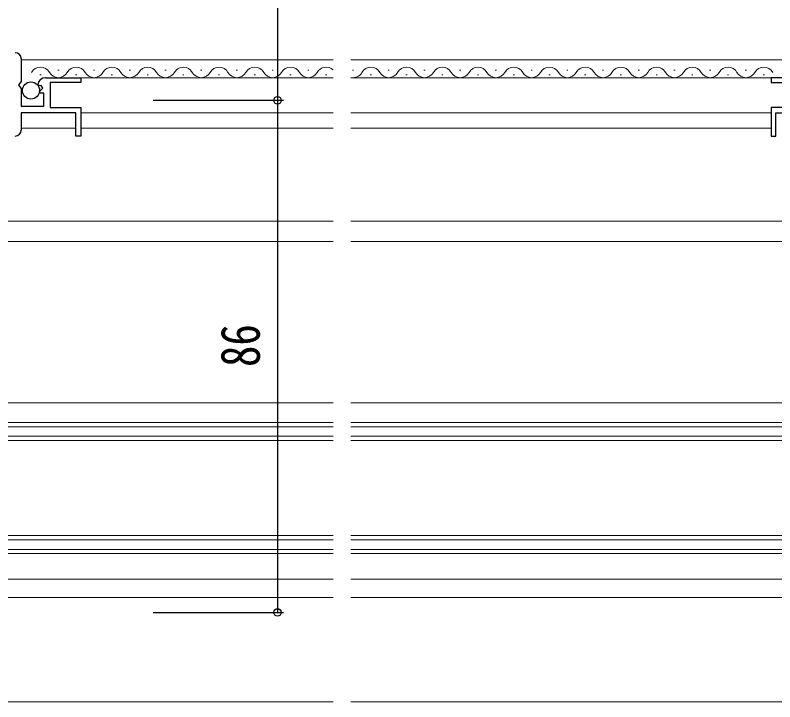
# Model space of a CAD drawing. Units: millimetres, scale not verified. Extents: x -527 to 523, y -789 to 788.
# Drawn here: x 47.3 to 174.9, y -625.6 to -510.3 of the extents above; entities that cross this region are included whole.
import ezdxf
from ezdxf.enums import TextEntityAlignment as Align

# ---------------------------------------------------------------- set-up
doc = ezdxf.new("R2010")
doc.units = ezdxf.units.MM
doc.header["$LTSCALE"] = 4
for name, color, linetype in [('0-2_YKK_11', 7, 'Continuous'), ('0-5_YKK_13', 4, 'Continuous'), ('0-7_YKK_D', 6, 'Continuous')]:
    doc.layers.add(name, color=color, linetype=linetype)
doc.layers.add('0-4_YKK_12', color=2, linetype='Continuous', lineweight=18)
doc.styles.add('ＭＳ ゴシック', font='')
doc.styles.get('ＭＳ ゴシック').set_extended_font_data('MS Gothic')

msp = doc.modelspace()

# ---------------------------------------------------------------- linework, layer by layer
at = {"layer": '0-2_YKK_11'}
for points in [[(48.3, -517.6), (48.3, -521.431), (47.846, -521.971), (48, -522.3), (48.3, -522.6), (48.3, -525.6), (52.1, -525.6), (52.1, -523.4), (51.482, -523.4), (51.375, -523.141), (51.941, -522.576), (51.67, -522.108), (51.351, -522.193), (51.1, -521.982)], [(52.395, -520.8), (58.3, -520.8), (58.3, -521.6), (53.2, -521.6), (53.2, -525.8), (58.3, -525.8), (58.3, -530.6), (57.5, -530.6), (57.5, -526.7), (48.3, -526.7), (48.3, -529.6)], [(180.205, -520.8), (174.3, -520.8), (174.3, -521.6), (179.4, -521.6), (179.4, -525.8), (174.3, -525.8), (174.3, -530.6), (175.1, -530.6), (175.1, -526.7), (184.3, -526.7), (184.3, -529.6)]]:
    msp.add_lwpolyline(points, dxfattribs=at)
for centre, radius, start, end in [((47.3, -517.6), 1, 0.00001, 89.99999), ((52.395, -522.1), 1.3, 89.99998, 174.7841), ((47.3, -529.6), 1, 270.00001, 359.99999)]:
    msp.add_arc(centre, radius, start, end, dxfattribs=at)
at = {"layer": '0-4_YKK_12'}
for p, q in [((48.3, -517.8), (100.688, -517.8)), ((103.688, -517.8), (184.3, -517.8)), ((51.446, -520.3), (51.646, -520.3)), ((54.465, -519.54), (54.665, -519.54)), ((57.447, -520.3), (57.647, -520.3)), ((60.447, -519.54), (60.647, -519.54)), ((63.447, -520.3), (63.647, -520.3)), ((66.447, -519.54), (66.647, -519.54)), ((69.447, -520.3), (69.647, -520.3)), ((72.446, -519.54), (72.646, -519.54)), ((75.446, -520.3), (75.646, -520.3)), ((78.446, -519.54), (78.646, -519.54)), ((81.446, -520.3), (81.646, -520.3)), ((84.446, -519.54), (84.646, -519.54)), ((87.446, -520.3), (87.646, -520.3)), ((90.446, -519.54), (90.646, -519.54)), ((93.446, -520.3), (93.646, -520.3)), ((96.446, -519.54), (96.646, -519.54)), ((99.446, -520.3), (99.646, -520.3)), ((103.947, -519.54), (104.147, -519.54)), ((106.947, -520.3), (107.147, -520.3)), ((109.947, -519.54), (110.147, -519.54)), ((112.947, -520.3), (113.147, -520.3)), ((115.947, -519.54), (116.147, -519.54)), ((118.947, -520.3), (119.147, -520.3)), ((121.947, -519.54), (122.147, -519.54)), ((124.947, -520.3), (125.147, -520.3)), ((127.947, -519.54), (128.147, -519.54)), ((130.947, -520.3), (131.147, -520.3)), ((133.947, -519.54), (134.147, -519.54)), ((136.947, -520.3), (137.147, -520.3)), ((139.947, -519.54), (140.147, -519.54)), ((142.947, -520.3), (143.147, -520.3)), ((145.947, -519.54), (146.147, -519.54)), ((148.947, -520.3), (149.147, -520.3)), ((151.947, -519.54), (152.147, -519.54)), ((154.947, -520.3), (155.147, -520.3)), ((157.947, -519.54), (158.147, -519.54)), ((160.947, -520.3), (161.147, -520.3)), ((163.947, -519.54), (164.147, -519.54)), ((166.947, -520.3), (167.147, -520.3)), ((169.947, -519.539), (170.147, -519.539)), ((172.947, -520.299), (173.147, -520.299)), ((57.9, -520.8), (100.688, -520.8)), ((103.688, -520.8), (174.7, -520.8)), ((58.3, -526.7), (100.688, -526.7)), ((103.688, -526.7), (174.3, -526.7)), ((48.3, -529.3), (57.5, -529.3)), ((58.3, -529.3), (100.688, -529.3)), ((103.688, -529.3), (174.3, -529.3)), ((29.3, -544.9), (100.688, -544.9)), ((103.688, -544.9), (214.3, -544.9)), ((29.3, -548.3), (100.688, -548.3)), ((103.688, -548.3), (214.3, -548.3)), ((23.989, -575.4), (100.688, -575.4)), ((103.688, -575.4), (184.594, -575.4)), ((10.8, -578.7), (100.688, -578.7)), ((100.688, -579.4), (10.8, -579.4)), ((197.8, -579.4), (103.688, -579.4)), ((10.8, -581), (100.688, -581)), ((103.688, -581), (197.8, -581)), ((10.8, -597.7), (100.688, -597.7)), ((100.688, -598.4), (10.8, -598.4)), ((197.8, -598.4), (103.688, -598.4)), ((10.8, -600), (100.688, -600)), ((103.688, -600), (197.8, -600)), ((25.281, -605), (100.688, -605)), ((103.688, -605), (185.8, -605)), ((25.173, -608.1), (100.688, -608.1)), ((103.688, -608.1), (234.1, -608.1)), ((24.562, -625.6), (100.688, -625.6)), ((103.688, -625.6), (230.3, -625.6))]:
    msp.add_line(p, q, dxfattribs=at)
for points in [[(100.688, -581.7), (10.8, -581.7), (10.8, -578.7)], [(103.688, -578.7), (197.8, -578.7), (197.8, -581.7), (103.688, -581.7)], [(100.688, -600.7), (10.8, -600.7), (10.8, -597.7)], [(103.688, -597.7), (197.8, -597.7), (197.8, -600.7), (103.688, -600.7)]]:
    msp.add_lwpolyline(points, dxfattribs=at)
for centre, start, end in [((51.546, -520.758), 29.19937, 150.80063), ((57.547, -520.758), 29.19937, 150.80063), ((63.547, -520.758), 29.19937, 150.80063), ((69.547, -520.758), 29.19937, 150.80063), ((75.546, -520.758), 29.19937, 150.80063), ((81.546, -520.758), 29.19937, 150.80063), ((87.546, -520.758), 29.19937, 150.80063), ((93.546, -520.758), 29.19937, 150.80063), ((99.546, -520.758), 48.35888, 150.80063), ((107.047, -520.758), 29.19937, 150.80063), ((113.047, -520.758), 29.19937, 150.80063), ((119.047, -520.758), 29.19937, 150.80063), ((125.047, -520.758), 29.19937, 150.80063), ((131.047, -520.758), 29.19937, 150.80063), ((137.047, -520.758), 29.19937, 150.80063), ((143.047, -520.758), 29.19937, 150.80063), ((149.047, -520.758), 29.19937, 150.80063), ((155.047, -520.758), 29.19937, 150.80063), ((161.047, -520.758), 29.19937, 150.80063), ((167.047, -520.758), 29.19937, 150.80063), ((173.047, -520.758), 29.19937, 150.80063), ((54.546, -519.082), 209.19064, 330.80936), ((60.547, -519.082), 209.19064, 330.80936), ((66.547, -519.082), 209.19064, 330.80936), ((72.546, -519.082), 209.19064, 330.80936), ((78.546, -519.082), 209.19064, 330.80936), ((84.546, -519.082), 209.19064, 330.80936), ((90.546, -519.082), 209.19064, 330.80936), ((96.546, -519.082), 209.19064, 330.80936), ((104.047, -519.082), 257.95047, 330.80936), ((110.047, -519.082), 209.19064, 330.80936), ((116.047, -519.082), 209.19064, 330.80936), ((122.047, -519.082), 209.19064, 330.80936), ((128.047, -519.082), 209.19064, 330.80936), ((134.047, -519.082), 209.19064, 330.80936), ((140.047, -519.082), 209.19064, 330.80936), ((146.047, -519.082), 209.19064, 330.80936), ((152.047, -519.082), 209.19064, 330.80936), ((158.047, -519.082), 209.19064, 330.80936), ((164.047, -519.082), 209.19064, 330.80936), ((170.047, -519.081), 209.19064, 330.80936)]:
    msp.add_arc(centre, 1.718, start, end, dxfattribs=at)
at = {"layer": '0-5_YKK_13'}
msp.add_circle((49.95, -522.95), 1.45, dxfattribs=at)
at = {"layer": '0-7_YKK_D'}
for p, q in [((91.362, -420.599), (91.362, -524.599)), ((70.461, -524.599), (92.362, -524.599)), ((76.981, -524.599), (92.362, -524.599)), ((91.362, -524.599), (91.362, -610.599)), ((70.461, -610.599), (92.362, -610.599))]:
    msp.add_line(p, q, dxfattribs=at)
for centre in [(91.362, -524.599), (91.362, -524.599), (91.362, -610.599)]:
    msp.add_circle(centre, 0.637, dxfattribs=at)

# ---------------------------------------------------------------- texts
at = {"layer": '0-7_YKK_D', "style": 'ＭＳ ゴシック', "width": 0.8}
msp.add_text('86', height=6.598, rotation=90, dxfattribs=at).set_placement((90.362, -569.375), align=Align.BOTTOM_LEFT)

doc.saveas('drawing.dxf')
